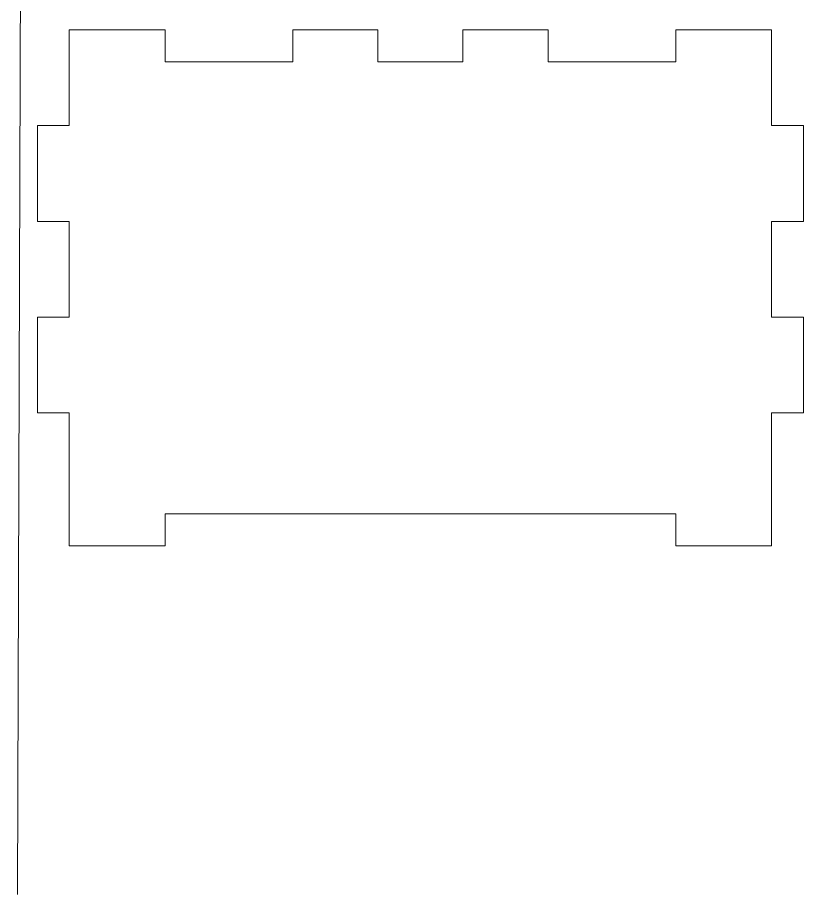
# Model space of a CAD drawing. Header units: inches. Extents: x -11.8 to 10.7, y -6 to 6.
# Drawn here: x -6.479 to -3.307, y -6 to -2.46 of the extents above; entities that cross this region are included whole.
import ezdxf

# ---------------------------------------------------------------- set-up
doc = ezdxf.new("R2010")
doc.units = ezdxf.units.IN
doc.header["$MEASUREMENT"] = 0
doc.layers.add('Layer 1', color=7, linetype='Continuous', plot=False)

msp = doc.modelspace()

# ---------------------------------------------------------------- linework, layer by layer
at = {"layer": 'Layer 1', "color": 250, "lineweight": 9}
msp.add_open_spline([(-6.4407, 6), (-6.4407, 6), (-6.4793, -6), (-6.4793, -6)], degree=3, dxfattribs=at)
at = {"layer": 'Layer 1', "lineweight": 9}
for points in [[(-6.2703, -2.8962), (-6.2703, -2.8962), (-6.2703, -2.5097), (-6.2703, -2.5097)], [(-6.2703, -2.5097), (-6.2703, -2.5097), (-5.8837, -2.5097), (-5.8837, -2.5097)], [(-5.8837, -2.5097), (-5.8837, -2.5097), (-5.8837, -2.6386), (-5.8837, -2.6386)], [(-5.3684, -2.6386), (-5.3684, -2.6386), (-5.3684, -2.5097), (-5.3684, -2.5097)], [(-5.3684, -2.5097), (-5.3684, -2.5097), (-5.0248, -2.5097), (-5.0248, -2.5097)], [(-5.0248, -2.5097), (-5.0248, -2.5097), (-5.0248, -2.6386), (-5.0248, -2.6386)], [(-4.6812, -2.6386), (-4.6812, -2.6386), (-4.6812, -2.5097), (-4.6812, -2.5097)], [(-4.6812, -2.5097), (-4.6812, -2.5097), (-4.3376, -2.5097), (-4.3376, -2.5097)], [(-4.3376, -2.5097), (-4.3376, -2.5097), (-4.3376, -2.6386), (-4.3376, -2.6386)], [(-3.8222, -2.6386), (-3.8222, -2.6386), (-3.8222, -2.5097), (-3.8222, -2.5097)], [(-3.8222, -2.5097), (-3.8222, -2.5097), (-3.4356, -2.5097), (-3.4356, -2.5097)], [(-3.4356, -2.5097), (-3.4356, -2.5097), (-3.4356, -2.8962), (-3.4356, -2.8962)], [(-5.8837, -2.6386), (-5.8837, -2.6386), (-5.3684, -2.6386), (-5.3684, -2.6386)], [(-5.0248, -2.6386), (-5.0248, -2.6386), (-4.6812, -2.6386), (-4.6812, -2.6386)], [(-4.3376, -2.6386), (-4.3376, -2.6386), (-3.8222, -2.6386), (-3.8222, -2.6386)], [(-6.3991, -3.2828), (-6.3991, -3.2828), (-6.3991, -2.8962), (-6.3991, -2.8962)], [(-6.3991, -2.8962), (-6.3991, -2.8962), (-6.2703, -2.8962), (-6.2703, -2.8962)], [(-3.4356, -2.8962), (-3.4356, -2.8962), (-3.3068, -2.8962), (-3.3068, -2.8962)], [(-3.3068, -2.8962), (-3.3068, -2.8962), (-3.3068, -3.2828), (-3.3068, -3.2828)], [(-6.2703, -3.2828), (-6.2703, -3.2828), (-6.3991, -3.2828), (-6.3991, -3.2828)], [(-6.2703, -3.6693), (-6.2703, -3.6693), (-6.2703, -3.2828), (-6.2703, -3.2828)], [(-3.3068, -3.2828), (-3.3068, -3.2828), (-3.4356, -3.2828), (-3.4356, -3.2828)], [(-3.4356, -3.2828), (-3.4356, -3.2828), (-3.4356, -3.6693), (-3.4356, -3.6693)], [(-6.3991, -4.0559), (-6.3991, -4.0559), (-6.3991, -3.6693), (-6.3991, -3.6693)], [(-6.3991, -3.6693), (-6.3991, -3.6693), (-6.2703, -3.6693), (-6.2703, -3.6693)], [(-3.4356, -3.6693), (-3.4356, -3.6693), (-3.3068, -3.6693), (-3.3068, -3.6693)], [(-3.3068, -3.6693), (-3.3068, -3.6693), (-3.3068, -4.0559), (-3.3068, -4.0559)], [(-6.2703, -4.0559), (-6.2703, -4.0559), (-6.3991, -4.0559), (-6.3991, -4.0559)], [(-6.2703, -4.5924), (-6.2703, -4.5924), (-6.2703, -4.0559), (-6.2703, -4.0559)], [(-3.3068, -4.0559), (-3.3068, -4.0559), (-3.4356, -4.0559), (-3.4356, -4.0559)], [(-3.4356, -4.0559), (-3.4356, -4.0559), (-3.4356, -4.5924), (-3.4356, -4.5924)], [(-3.8222, -4.4636), (-3.8222, -4.4636), (-5.8837, -4.4636), (-5.8837, -4.4636)], [(-5.8837, -4.4636), (-5.8837, -4.4636), (-5.8837, -4.5924), (-5.8837, -4.5924)], [(-3.8222, -4.5924), (-3.8222, -4.5924), (-3.8222, -4.4636), (-3.8222, -4.4636)], [(-5.8837, -4.5924), (-5.8837, -4.5924), (-6.2703, -4.5924), (-6.2703, -4.5924)], [(-3.4356, -4.5924), (-3.4356, -4.5924), (-3.8222, -4.5924), (-3.8222, -4.5924)]]:
    msp.add_open_spline(points, degree=3, dxfattribs=at)

doc.saveas('drawing.dxf')
